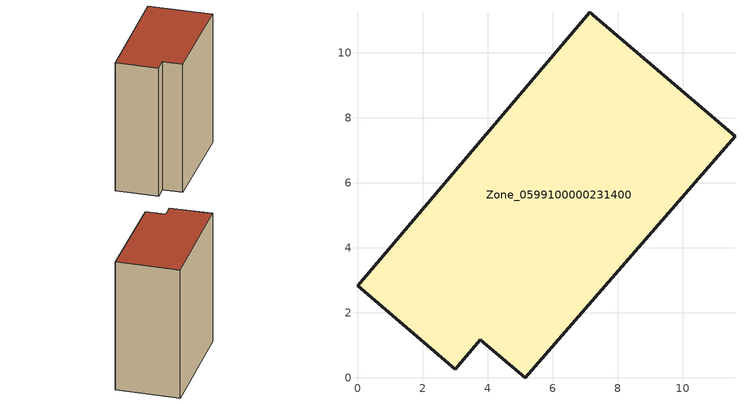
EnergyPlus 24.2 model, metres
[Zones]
Zone_0599100000231400
 floor ground (C_G): 3.78,1.18 3,0.27 0,2.83 7.13,11.24 11.61,7.42 5.16,0 z0
 wall outside (C_F): 7.13,11.24 0,2.83 3,0.27 3.78,1.18 5.16,0 11.61,7.42 7.13,11.24 z0:12.63
 roof outside (C_R): 5.16,0 11.61,7.42 7.13,11.24 0,2.83 3,0.27 3.78,1.18 z12.63
[BUILDING]
Pand.0599100000231400: North Axis=0; Terrain=City; Loads Convergence Tolerance Value=0.04; Temperature Convergence Tolerance Value=0.4; Solar Distribution=FullExterior; Maximum Number of Warmup Days=25; Minimum Number of Warmup Days=1
[Site:Location]
Rotterdam.The.Hague.AP_ZH_NLD Design_Conditions: Latitude=51.96; Longitude=4.45; Time Zone=1; Elevation=-4.5
[SITE:GROUNDTEMPERATURE:BUILDINGSURFACE]
18, 18, 18, 18, 18, 18, 18, 18, 18, 18, 18, 18
[MATERIAL] Thermal Absorptance=0.9; Solar Absorptance=0.7; Visible Absorptance=0.7
Name | Roughness | Thickness | Conductivity | Density | Specific Heat
G.TI.1946 | MediumSmooth | 0.15 | 1 | 540 | 1210
F.TI.1946 | Rough | 0.3 | 0.857143 | 1920 | 840
R.TI.1946 | MediumRough | 0.2 | 0.1 | 1500 | 1000
[CONSTRUCTION]
C_G: G.TI.1946
C_F: F.TI.1946
C_R: R.TI.1946
[ZONE]
Zone_0599100000231400: Type=1; Multiplier=1; Ceiling Height=Autocalculate; Volume=Autocalculate; Floor Area=autocalculate; Part of Total Floor Area=Yes
[ZONEINFILTRATION:DESIGNFLOWRATE]
Infil_Zone_0599100000231400: Zone or ZoneList or Space or SpaceList=Zone_0599100000231400; Schedule=AlwaysOn; Design Flow Rate Calculation Method=Flow/Area; Flow Rate per Floor Area=0.003; Constant Term Coefficient=1; Temperature Term Coefficient=0; Velocity Term Coefficient=0; Velocity Squared Term Coefficient=0
[HVACTEMPLATE:ZONE:IDEALLOADSAIRSYSTEM]
Zone_0599100000231400: Maximum Heating Supply Air Temperature=50; Minimum Cooling Supply Air Temperature=13; Maximum Heating Supply Air Humidity Ratio=0.0156; Minimum Cooling Supply Air Humidity Ratio=0.0077; Heating Limit=NoLimit; Cooling Limit=NoLimit; Dehumidification Control Type=ConstantSensibleHeatRatio; Cooling Sensible Heat Ratio=0.7; Dehumidification Setpoint=60; Humidification Control Type=None; Humidification Setpoint=30; Outdoor Air Method=None; Outdoor Air Flow Rate per Person=0.00944; Outdoor Air Flow Rate per Zone Floor Area=0; Outdoor Air Flow Rate per Zone=0; Demand Controlled Ventilation Type=None; Outdoor Air Economizer Type=NoEconomizer; Heat Recovery Type=None; Sensible Heat Recovery Effectiveness=0.7; Latent Heat Recovery Effectiveness=0.65
[ZONECONTROL:THERMOSTAT]
ThermostatControl_Zone_0599100000231400: Zone or ZoneList=Zone_0599100000231400; Control Type Schedule=DualSetpointControlType; Control 1=Thermostat_Zone_0599100000231400; Temperature Difference Between Cutout And Setpoint=0
[THERMOSTATSETPOINT:DUALSETPOINT]
Thermostat_Zone_0599100000231400: Heating Setpoint Temperature Schedule=HeatingSetpoint_Zone_0599100000231400; Cooling Setpoint Temperature Schedule=CoolingSetpoint_Zone_0599100000231400
[SCHEDULE:COMPACT]
HeatingSetpoint_Zone_0599100000231400: Through: 12/31, For: AllDays, Until: 24:00, 21
CoolingSetpoint_Zone_0599100000231400: Through: 12/31, For: AllDays, Until: 24:00, 24
DualSetpointControlType: Through: 12/31, For: AllDays, Until: 24:00, 4
AlwaysOn: Through: 12/31, For: AllDays, Until: 24:00, 1
